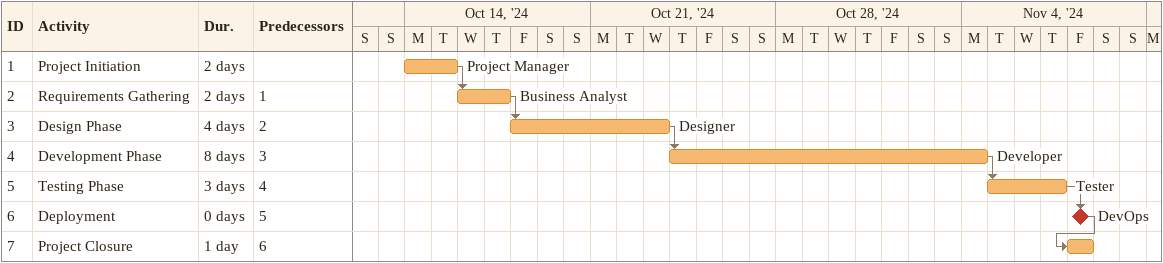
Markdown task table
| ID | Task | Duration | Start | Finish | Predecessors | Resources |
|---|---|---|---|---|---|---|
| 1 | Project Initiation | 2d | 2024-10-14 | 2024-10-15 |  | Project Manager |
| 2 | Requirements Gathering | 2d | 2024-10-16 | 2024-10-17 | 1 | Business Analyst |
| 3 | Design Phase | 4d | 2024-10-18 | 2024-10-23 | 2 | Designer |
| 4 | Development Phase | 8d | 2024-10-24 | 2024-11-04 | 3 | Developer |
| 5 | Testing Phase | 3d | 2024-11-05 | 2024-11-07 | 4 | Tester |
| 6 | Deployment | 0d | 2024-11-08 | 2024-11-08 | 5 | DevOps |
| 7 | Project Closure | 1d | 2024-11-08 | 2024-11-08 | 6 |  |
